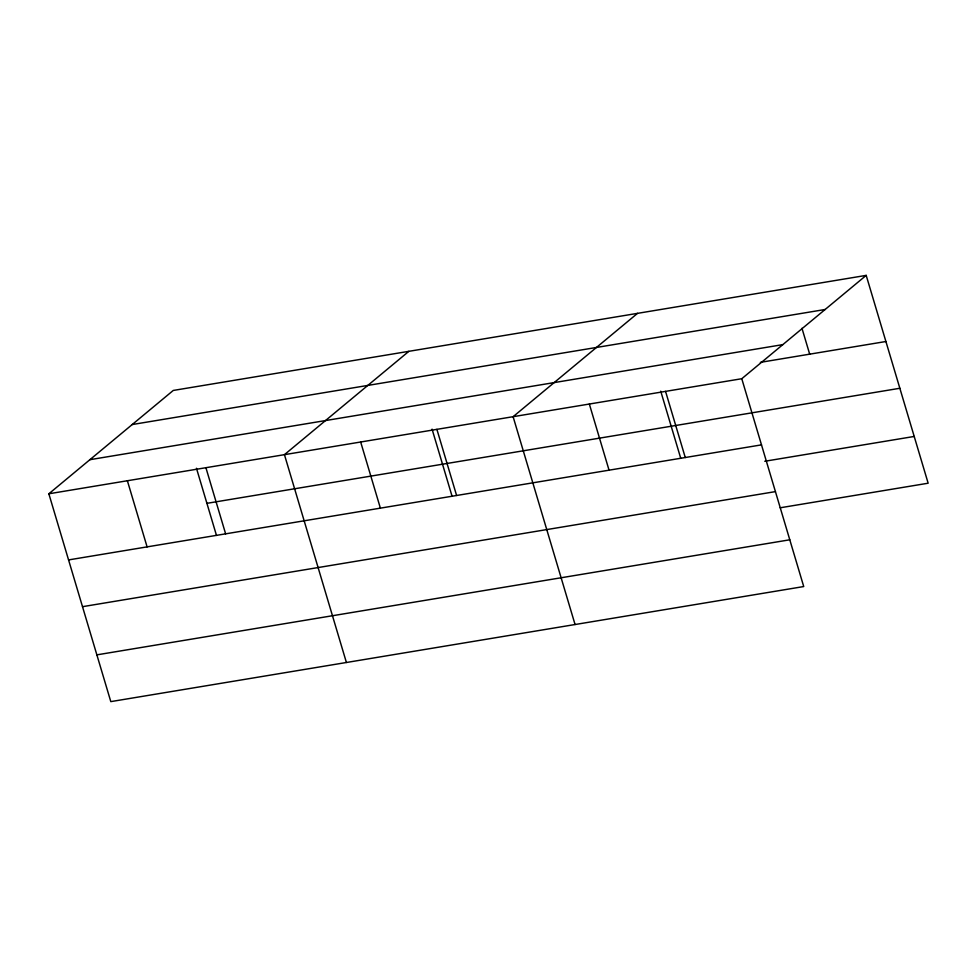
<?xml version="1.0" encoding="UTF-8"?>
<svg xmlns="http://www.w3.org/2000/svg" width="977" height="977" viewBox="0 0 977 977"><rect width="100%" height="100%" fill="white"/><g stroke="black" fill="none" stroke-linecap="round" stroke-linejoin="round"><path stroke-width="1.47" d="M866.196 275.38L741.775 378.722L803.729 586.554L110.804 701.62L48.85 493.788L173.271 390.446L866.196 275.38L928.15 483.212L780.196 507.784M408.862 351.329L284.441 454.671L346.408 662.491M637.529 313.348L513.108 416.703L575.062 624.523M132.213 424.543L825.138 309.489M89.908 459.691L782.833 344.625M760.362 362.357L885.907 341.51M48.85 493.788L741.775 378.722M206.916 503.338L899.854 388.272M68.561 559.919L761.498 444.865M764.759 461.266L914.216 436.45M82.508 606.68L775.433 491.614M96.87 654.859L789.795 539.793M801.97 328.296L809.689 354.175M665.557 391.386L685.268 457.517M660.733 391.179L680.761 458.36M589.339 404.038L609.05 470.169M436.89 429.355L456.601 495.486M432.066 429.147L452.095 496.34M360.672 442.007L380.383 508.15M205.915 467.714L225.626 533.845M196.462 468.264L216.491 535.457M127.376 480.745L147.1 546.888"/></g></svg>
